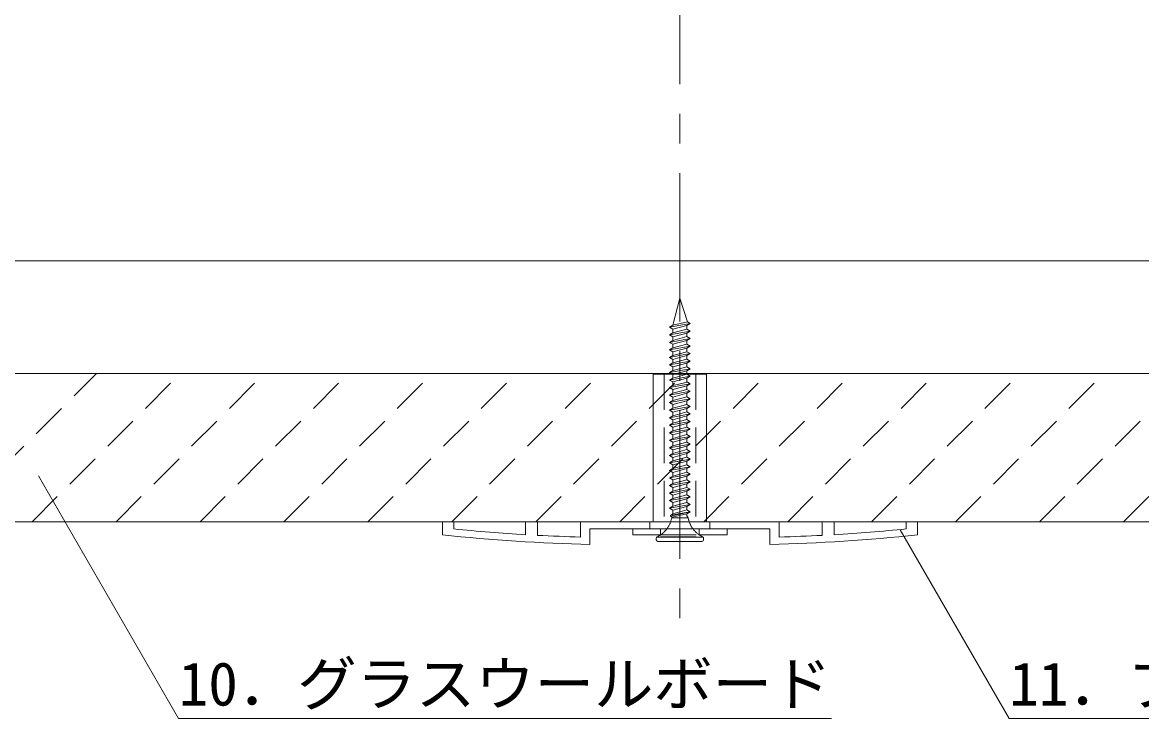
# Model space of a CAD drawing. Units: millimetres on the paper, enlarged 50 times, with parts at other scales. Extents: x -9752 to 9748, y -6991 to 6878.
# Drawn here: x 6087 to 7972, y -4940 to -3767 of the extents above; entities that cross this region are included whole.
import ezdxf
from ezdxf.enums import TextEntityAlignment as Align

# ---------------------------------------------------------------- set-up
doc = ezdxf.new("R2010")
doc.units = ezdxf.units.MM
doc.header["$LTSCALE"] = 50
doc.linetypes.add('CHAIN1', pattern=[8, 5, -1, 1, -1])
doc.linetypes.add('DASHED1', pattern=[1.8, 1.2, -0.6])
for name, color, linetype, lineweight in [('4-0_中心線', 4, 'CHAIN1', 9), ('4-1_中線', 7, 'Continuous', 18), ('4-6_文字', 7, 'Continuous', 18), ('4-7_極太線', 3, 'Continuous', 18), ('4-8_隠線', 4, 'DASHED1', 9), ('4-A_中線', 7, 'Continuous', 18), ('4-B_太線１', 7, 'DASHED1', 18)]:
    doc.layers.add(name, color=color, linetype=linetype, lineweight=lineweight)
doc.styles.add('ＭＳ ゴシック', font='')
doc.styles.get('ＭＳ ゴシック').set_extended_font_data('MS Gothic')

msp = doc.modelspace()

# ---------------------------------------------------------------- linework, layer by layer
at = {"layer": '4-0_中心線'}
msp.add_line((7194.24, -2821.19), (7194.24, -4820.63), dxfattribs=at)
at = {"layer": '4-1_中線'}
for p, q in [((5982.72, -4168.83), (8243.11, -4168.83)), ((5982.72, -4358.83), (8243.11, -4358.83))]:
    msp.add_line(p, q, dxfattribs=at)
at = {"layer": '4-6_文字'}
for p, q in [((6349.83, -4940.5), (6113.69, -4531.5)), ((5982.72, -4608.83), (8243.11, -4608.83)), ((7748.9, -4940.5), (7565.19, -4622.3)), ((6349.83, -4940.5), (7449.83, -4940.5)), ((7748.9, -4940.5), (9598.9, -4940.5))]:
    msp.add_line(p, q, dxfattribs=at)
at = {"layer": '4-7_極太線'}
for p, q in [((6794.24, -4608.83), (6794.24, -4628.83)), ((6794.24, -4608.83), (6794.24, -4630.83)), ((6794.24, -4608.83), (6813.31, -4608.83)), ((6813.31, -4620.79), (6813.31, -4608.83)), ((6934.35, -4608.83), (6954.35, -4608.83)), ((6934.35, -4630.58), (6934.35, -4608.83)), ((6954.35, -4631.68), (6954.35, -4608.83)), ((7026.91, -4634.48), (7026.91, -4608.83)), ((7026.91, -4608.83), (7143.74, -4608.83)), ((7143.74, -4620.83), (7143.74, -4608.83)), ((7361.57, -4608.83), (7244.74, -4608.83)), ((7244.74, -4620.83), (7244.74, -4608.83)), ((7361.57, -4634.48), (7361.57, -4608.83)), ((7454.13, -4608.83), (7434.12, -4608.83)), ((7434.12, -4631.68), (7434.12, -4608.83)), ((7454.13, -4630.58), (7454.13, -4608.83)), ((7575.16, -4620.79), (7575.16, -4608.83)), ((7594.24, -4608.83), (7575.16, -4608.83)), ((7594.24, -4608.83), (7594.24, -4628.83)), ((7594.24, -4608.83), (7594.24, -4630.83)), ((7042.64, -4646.83), (7042.64, -4620.83)), ((7042.64, -4620.83), (7143.74, -4620.83)), ((7114.74, -4620.83), (7114.74, -4630.83)), ((7114.74, -4620.83), (7161.74, -4620.83)), ((7114.74, -4630.83), (7161.74, -4630.83)), ((7161.74, -4620.83), (7161.74, -4630.83)), ((7226.74, -4620.83), (7226.74, -4630.83)), ((7226.74, -4620.83), (7273.74, -4620.83)), ((7226.74, -4630.83), (7273.74, -4630.83)), ((7345.84, -4620.83), (7244.74, -4620.83)), ((7273.74, -4620.83), (7273.74, -4630.83)), ((7345.84, -4646.83), (7345.84, -4620.83))]:
    msp.add_line(p, q, dxfattribs=at)
for centre, radius, start, end in [((7097.29, -1862.09), 2785.28, 263.75349, 268.8756), ((7097.29, -1862.09), 2773.28, 264.12264, 266.63156), ((7097.29, -1862.09), 2773.28, 267.04558, 268.54562), ((7291.18, -1862.09), 2785.28, 271.1244, 276.24651), ((7291.18, -1862.09), 2773.28, 271.45438, 272.95442), ((7291.18, -1862.09), 2773.28, 273.36844, 275.87736)]:
    msp.add_arc(centre, radius, start, end, dxfattribs=at)
at = {"layer": '4-8_隠線'}
for p, q in [((5982.72, -4587.69), (6211.58, -4358.83)), ((6103, -4608.83), (6353, -4358.83)), ((6244.42, -4608.83), (6494.42, -4358.83)), ((6385.84, -4608.83), (6635.84, -4358.83)), ((6527.26, -4608.83), (6777.26, -4358.83)), ((6668.68, -4608.83), (6918.68, -4358.83)), ((6810.1, -4608.83), (7060.1, -4358.83)), ((6951.53, -4608.83), (7201.53, -4358.83)), ((7092.95, -4608.83), (7342.95, -4358.83)), ((7234.37, -4608.83), (7484.37, -4358.83)), ((7375.79, -4608.83), (7625.79, -4358.83)), ((7517.21, -4608.83), (7767.21, -4358.83)), ((7658.63, -4608.83), (7908.63, -4358.83)), ((7800.05, -4608.83), (8050.05, -4358.83)), ((7941.48, -4608.83), (8191.48, -4358.83))]:
    msp.add_line(p, q, dxfattribs=at)
at = {"layer": '4-8_隠線', "linetype": 'Continuous'}
msp.add_line((5982.72, -4608.83), (8243.11, -4608.83), dxfattribs=at)
at = {"layer": '4-A_中線'}
for p, q in [((7149.24, -4360.03), (7149.24, -4608.83)), ((7149.24, -4360.03), (7239.24, -4360.03)), ((7239.24, -4360.03), (7239.24, -4608.83)), ((7143.74, -4608.83), (7244.74, -4608.83)), ((7149.24, -4608.83), (7239.24, -4608.83)), ((7143.74, -4620.83), (7244.74, -4620.83))]:
    msp.add_line(p, q, dxfattribs=at)
at = {"layer": '4-A_中線', "linetype": 'DASHED1'}
for p, q in [((7167.49, -4360.03), (7167.49, -4608.83)), ((7220.99, -4360.03), (7220.99, -4608.83))]:
    msp.add_line(p, q, dxfattribs=at)
at = {"layer": '4-B_太線１'}
for p, q in [((7194.24, -4231.99), (7182.49, -4277.71)), ((7194.24, -4231.99), (7206.73, -4271.78)), ((7176.74, -4281.03), (7211.74, -4274.68)), ((7176.74, -4281.03), (7182.49, -4277.71)), ((7206.73, -4271.78), (7182.49, -4277.71)), ((7182.49, -4284.35), (7205.99, -4278)), ((7211.74, -4274.68), (7205.99, -4278)), ((7205.99, -4284.06), (7205.99, -4278)), ((7211.74, -4274.68), (7206.73, -4271.78)), ((7176.74, -4281.03), (7182.49, -4284.35)), ((7176.74, -4293.73), (7211.74, -4287.38)), ((7176.74, -4293.73), (7182.49, -4290.41)), ((7176.74, -4293.73), (7182.49, -4297.05)), ((7205.99, -4284.06), (7182.49, -4290.41)), ((7182.49, -4290.41), (7182.49, -4284.35)), ((7182.49, -4297.05), (7205.99, -4290.7)), ((7205.99, -4296.76), (7182.49, -4303.11)), ((7182.49, -4303.11), (7182.49, -4297.05)), ((7211.74, -4287.38), (7205.99, -4284.06)), ((7211.74, -4287.38), (7205.99, -4290.7)), ((7205.99, -4296.76), (7205.99, -4290.7)), ((7211.74, -4300.08), (7205.99, -4296.76)), ((7176.74, -4306.43), (7211.74, -4300.08)), ((7176.74, -4306.43), (7182.49, -4303.11)), ((7176.74, -4306.43), (7182.49, -4309.75)), ((7176.74, -4319.13), (7211.74, -4312.78)), ((7176.74, -4319.13), (7182.49, -4315.81)), ((7182.49, -4309.75), (7205.99, -4303.4)), ((7205.99, -4309.46), (7182.49, -4315.81)), ((7182.49, -4315.81), (7182.49, -4309.75)), ((7182.49, -4322.45), (7205.99, -4316.1)), ((7211.74, -4300.08), (7205.99, -4303.4)), ((7205.99, -4309.46), (7205.99, -4303.4)), ((7211.74, -4312.78), (7205.99, -4309.46)), ((7211.74, -4312.78), (7205.99, -4316.1)), ((7205.99, -4322.16), (7205.99, -4316.1)), ((7176.74, -4319.13), (7182.49, -4322.45)), ((7176.74, -4331.83), (7211.74, -4325.48)), ((7176.74, -4331.83), (7182.49, -4328.51)), ((7176.74, -4331.83), (7182.49, -4335.15)), ((7205.99, -4322.16), (7182.49, -4328.51)), ((7182.49, -4328.51), (7182.49, -4322.45)), ((7182.49, -4335.15), (7205.99, -4328.8)), ((7205.99, -4334.86), (7182.49, -4341.21)), ((7182.49, -4341.21), (7182.49, -4335.15)), ((7211.74, -4325.48), (7205.99, -4322.16)), ((7211.74, -4325.48), (7205.99, -4328.8)), ((7205.99, -4334.86), (7205.99, -4328.8)), ((7211.74, -4338.18), (7205.99, -4334.86)), ((7176.74, -4344.53), (7211.74, -4338.18)), ((7176.74, -4344.53), (7182.49, -4341.21)), ((7176.74, -4344.53), (7182.49, -4347.85)), ((7176.74, -4357.23), (7211.74, -4350.88)), ((7176.74, -4357.23), (7182.49, -4353.91)), ((7182.49, -4347.85), (7205.99, -4341.5)), ((7205.99, -4347.56), (7182.49, -4353.91)), ((7182.49, -4353.91), (7182.49, -4347.85)), ((7182.49, -4360.55), (7205.99, -4354.2)), ((7211.74, -4338.18), (7205.99, -4341.5)), ((7205.99, -4347.56), (7205.99, -4341.5)), ((7211.74, -4350.88), (7205.99, -4347.56)), ((7211.74, -4350.88), (7205.99, -4354.2)), ((7176.74, -4357.23), (7182.49, -4360.55)), ((7176.74, -4369.93), (7211.74, -4363.58)), ((7176.74, -4369.93), (7182.49, -4366.61)), ((7205.99, -4360.26), (7182.49, -4366.61)), ((7182.49, -4366.61), (7182.49, -4360.55)), ((7182.49, -4373.25), (7182.49, -4379.31)), ((7206.73, -4373.38), (7182.49, -4379.31)), ((7211.74, -4363.58), (7205.99, -4366.9)), ((7205.99, -4372.96), (7205.99, -4366.9)), ((7211.74, -4376.28), (7206.73, -4373.38)), ((7176.74, -4382.63), (7211.74, -4376.28)), ((7176.74, -4382.63), (7182.49, -4379.31)), ((7176.74, -4382.63), (7182.49, -4385.95)), ((7176.74, -4395.33), (7211.74, -4388.98)), ((7176.74, -4395.33), (7182.49, -4392.01)), ((7182.49, -4385.95), (7205.99, -4379.6)), ((7205.99, -4385.66), (7182.49, -4392.01)), ((7182.49, -4392.01), (7182.49, -4385.95)), ((7182.49, -4398.65), (7205.99, -4392.3)), ((7211.74, -4376.28), (7205.99, -4379.6)), ((7205.99, -4385.66), (7205.99, -4379.6)), ((7211.74, -4388.98), (7205.99, -4385.66)), ((7211.74, -4388.98), (7205.99, -4392.3)), ((7205.99, -4398.36), (7205.99, -4392.3)), ((7176.74, -4395.33), (7182.49, -4398.65)), ((7176.74, -4408.03), (7211.74, -4401.68)), ((7176.74, -4408.03), (7182.49, -4404.71)), ((7176.74, -4408.03), (7182.49, -4411.35)), ((7205.99, -4398.36), (7182.49, -4404.71)), ((7182.49, -4404.71), (7182.49, -4398.65)), ((7182.49, -4411.35), (7205.99, -4405)), ((7205.99, -4411.06), (7182.49, -4417.41)), ((7182.49, -4417.41), (7182.49, -4411.35)), ((7211.74, -4401.68), (7205.99, -4398.36)), ((7211.74, -4401.68), (7205.99, -4405)), ((7205.99, -4411.06), (7205.99, -4405)), ((7211.74, -4414.38), (7205.99, -4411.06)), ((7176.74, -4420.73), (7211.74, -4414.38)), ((7176.74, -4420.73), (7182.49, -4417.41)), ((7176.74, -4420.73), (7182.49, -4424.05)), ((7176.74, -4433.43), (7211.74, -4427.08)), ((7176.74, -4433.43), (7182.49, -4430.11)), ((7182.49, -4424.05), (7205.99, -4417.7)), ((7205.99, -4423.76), (7182.49, -4430.11)), ((7182.49, -4430.11), (7182.49, -4424.05)), ((7182.49, -4436.75), (7205.99, -4430.4)), ((7211.74, -4414.38), (7205.99, -4417.7)), ((7205.99, -4423.76), (7205.99, -4417.7)), ((7211.74, -4427.08), (7205.99, -4423.76)), ((7211.74, -4427.08), (7205.99, -4430.4)), ((7205.99, -4436.46), (7205.99, -4430.4)), ((7176.74, -4433.43), (7182.49, -4436.75)), ((7176.74, -4446.13), (7211.74, -4439.78)), ((7176.74, -4446.13), (7182.49, -4442.81)), ((7176.74, -4446.13), (7182.49, -4449.45)), ((7205.99, -4436.46), (7182.49, -4442.81)), ((7182.49, -4442.81), (7182.49, -4436.75)), ((7182.49, -4449.45), (7205.99, -4443.1)), ((7205.99, -4449.16), (7182.49, -4455.51)), ((7182.49, -4455.51), (7182.49, -4449.45)), ((7211.74, -4439.78), (7205.99, -4436.46)), ((7211.74, -4439.78), (7205.99, -4443.1)), ((7205.99, -4449.16), (7205.99, -4443.1)), ((7211.74, -4452.48), (7205.99, -4449.16)), ((7176.74, -4458.83), (7211.74, -4452.48)), ((7176.74, -4458.83), (7182.49, -4455.51)), ((7176.74, -4458.83), (7182.49, -4462.15)), ((7176.74, -4471.53), (7211.74, -4465.18)), ((7176.74, -4471.53), (7182.49, -4468.21)), ((7182.49, -4462.15), (7205.99, -4455.8)), ((7205.99, -4461.86), (7182.49, -4468.21)), ((7182.49, -4468.21), (7182.49, -4462.15)), ((7211.74, -4452.48), (7205.99, -4455.8)), ((7211.74, -4465.18), (7205.99, -4468.5)), ((7176.74, -4484.23), (7211.74, -4477.88)), ((7176.74, -4484.23), (7182.49, -4480.91)), ((7205.99, -4474.56), (7182.49, -4480.91)), ((7182.49, -4480.91), (7182.49, -4474.85)), ((7205.99, -4487.26), (7182.49, -4493.61)), ((7211.74, -4477.88), (7205.99, -4481.2)), ((7176.74, -4496.93), (7211.74, -4490.58)), ((7176.74, -4496.93), (7182.49, -4493.61)), ((7176.74, -4509.63), (7211.74, -4503.28)), ((7182.49, -4493.61), (7182.49, -4487.55)), ((7205.99, -4499.96), (7182.49, -4506.31)), ((7182.49, -4506.31), (7182.49, -4500.25)), ((7211.74, -4490.58), (7205.99, -4493.9)), ((7211.74, -4503.28), (7205.99, -4506.6)), ((7176.74, -4509.63), (7182.49, -4506.31)), ((7176.74, -4522.33), (7211.74, -4515.98)), ((7176.74, -4522.33), (7182.49, -4519.01)), ((7205.99, -4512.66), (7182.49, -4519.01)), ((7182.49, -4519.01), (7182.49, -4512.95)), ((7211.74, -4515.98), (7205.99, -4519.3)), ((7176.74, -4535.03), (7211.74, -4528.68)), ((7176.74, -4535.03), (7182.49, -4531.71)), ((7176.74, -4547.73), (7211.74, -4541.38)), ((7205.99, -4525.36), (7182.49, -4531.71)), ((7182.49, -4531.71), (7182.49, -4525.65)), ((7205.99, -4538.06), (7182.49, -4544.41)), ((7182.49, -4544.41), (7182.49, -4538.35)), ((7211.74, -4528.68), (7205.99, -4532)), ((7211.74, -4541.38), (7205.99, -4544.7)), ((7176.74, -4547.73), (7182.49, -4544.41)), ((7176.74, -4560.43), (7211.74, -4554.08)), ((7176.74, -4560.43), (7182.49, -4557.11)), ((7205.99, -4550.76), (7182.49, -4557.11)), ((7182.49, -4557.11), (7182.49, -4551.05)), ((7211.74, -4554.08), (7205.99, -4557.4)), ((7176.74, -4573.13), (7211.74, -4566.78)), ((7176.74, -4573.13), (7182.49, -4569.81)), ((7176.74, -4585.83), (7211.74, -4579.48)), ((7205.99, -4563.46), (7182.49, -4569.81)), ((7182.49, -4569.81), (7182.49, -4563.75)), ((7205.99, -4576.16), (7182.49, -4582.51)), ((7182.49, -4582.51), (7182.49, -4576.45)), ((7211.74, -4566.78), (7205.99, -4570.1)), ((7211.74, -4579.48), (7205.99, -4582.8)), ((7176.74, -4585.83), (7182.49, -4582.51)), ((7178.6, -4599.6), (7211.74, -4592.18)), ((7178.6, -4597.45), (7182.49, -4595.21)), ((7205.99, -4588.86), (7182.49, -4595.21)), ((7182.49, -4595.21), (7182.49, -4589.15)), ((7211.74, -4592.18), (7205.99, -4595.5)), ((7205.99, -4598.53), (7205.99, -4595.5)), ((7207.99, -4601.99), (7205.99, -4598.53)), ((7161.74, -4630.83), (7226.74, -4630.83)), ((7161.74, -4633.99), (7226.74, -4633.99))]:
    msp.add_line(p, q, dxfattribs=at)
at = {"layer": '4-B_太線１', "linetype": 'Continuous'}
for p, q in [((7154.24, -4638.99), (7154.24, -4636.91)), ((7233.54, -4634.99), (7154.93, -4634.99)), ((7234.24, -4638.99), (7234.24, -4636.91)), ((7231.24, -4641.99), (7157.24, -4641.99))]:
    msp.add_line(p, q, dxfattribs=at)
at = {"layer": '4-B_太線１'}
for points in [[(7211.74, -4363.58), (7205.99, -4360.26), (7205.99, -4354.2)], [(7176.74, -4369.93), (7182.49, -4373.25), (7205.99, -4366.9)], [(7211.74, -4465.18), (7205.99, -4461.86), (7205.99, -4455.8)], [(7176.74, -4471.53), (7182.49, -4474.85), (7205.99, -4468.5)], [(7176.74, -4484.23), (7182.49, -4487.55), (7205.99, -4481.2)], [(7211.74, -4477.88), (7205.99, -4474.56), (7205.99, -4468.5)], [(7211.74, -4490.58), (7205.99, -4487.26), (7205.99, -4481.2)], [(7176.74, -4496.93), (7182.49, -4500.25), (7205.99, -4493.9)], [(7211.74, -4503.28), (7205.99, -4499.96), (7205.99, -4493.9)], [(7176.74, -4509.63), (7182.49, -4512.95), (7205.99, -4506.6)], [(7176.74, -4522.33), (7182.49, -4525.65), (7205.99, -4519.3)], [(7211.74, -4515.98), (7205.99, -4512.66), (7205.99, -4506.6)], [(7211.74, -4528.68), (7205.99, -4525.36), (7205.99, -4519.3)], [(7176.74, -4535.03), (7182.49, -4538.35), (7205.99, -4532)], [(7211.74, -4541.38), (7205.99, -4538.06), (7205.99, -4532)], [(7176.74, -4547.73), (7182.49, -4551.05), (7205.99, -4544.7)], [(7176.74, -4560.43), (7182.49, -4563.75), (7205.99, -4557.4)], [(7211.74, -4554.08), (7205.99, -4550.76), (7205.99, -4544.7)], [(7211.74, -4566.78), (7205.99, -4563.46), (7205.99, -4557.4)], [(7176.74, -4573.13), (7182.49, -4576.45), (7205.99, -4570.1)], [(7211.74, -4579.48), (7205.99, -4576.16), (7205.99, -4570.1)], [(7176.74, -4585.83), (7182.49, -4589.15), (7205.99, -4582.8)], [(7178.6, -4599.6), (7178.6, -4597.45), (7211.74, -4592.18)], [(7178.6, -4599.6), (7181.05, -4601.02), (7205.99, -4595.5)], [(7211.74, -4592.18), (7205.99, -4588.86), (7205.99, -4582.8)], [(7207.99, -4601.99), (7180.49, -4601.99), (7181.05, -4601.02)]]:
    msp.add_lwpolyline(points, dxfattribs=at)
for centre, start, end in [((7136.25, -4593.74), 304.49576, 349.43668), ((7252.22, -4593.74), 190.56332, 235.50424)]:
    msp.add_arc(centre, 45, start, end, dxfattribs=at)
at = {"layer": '4-B_太線１', "linetype": 'Continuous'}
for centre, radius, start, end in [((7157.24, -4636.91), 3, 115.92528, 180), ((7136.25, -4593.74), 45, 295.92528, 304.49576), ((7252.22, -4593.74), 45, 235.50424, 244.07472), ((7231.24, -4636.91), 3, 0, 64.07472), ((7157.24, -4638.99), 3, 180, 270), ((7231.24, -4638.99), 3, 270, 0)]:
    msp.add_arc(centre, radius, start, end, dxfattribs=at)

# ---------------------------------------------------------------- texts
at = {"layer": '4-6_文字', "color": 4, "style": 'ＭＳ ゴシック'}
for s, p in [('10．グラスウールボード', (6349.83, -4940.5)), ('11．プラファス808ディスク（直径80mm）', (7748.9, -4940.5))]:
    msp.add_text(s, height=73.31, dxfattribs=at).set_placement(p, align=Align.BOTTOM_LEFT)

doc.saveas('drawing.dxf')
